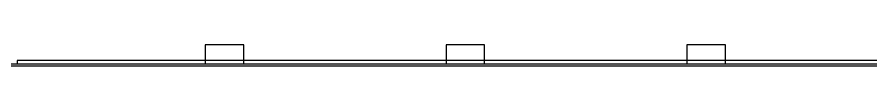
# Model space of a CAD drawing. Extents: x 147 to 432, y 261 to 358.
# Drawn here: x 291.88 to 318.89, y 355.29 to 355.98 of the extents above; entities that cross this region are included whole.
import ezdxf

# ---------------------------------------------------------------- set-up
doc = ezdxf.new("R2010")
doc.units = 0
doc.header["$MEASUREMENT"] = 0
doc.layers.get('0').update_dxf_attribs({"linetype": 'CONTINUOUS'})

msp = doc.modelspace()

# ---------------------------------------------------------------- linework, layer by layer
at = {"color": 7, "linetype": 'Continuous'}
for p, q in [((297.82553, 355.97723), (297.82553, 355.35939)), ((305.44553, 355.97723), (305.44553, 355.35939)), ((313.06553, 355.97723), (313.06553, 355.35939)), ((423.40552, 355.47723), (291.87553, 355.47723)), ((427.12073, 355.35939), (188.24033, 355.35939))]:
    msp.add_line(p, q, dxfattribs=at)
for points in [[(299.04553, 355.97723), (297.82553, 355.97723)], [(299.04553, 355.35938), (299.04553, 355.97723)], [(306.66553, 355.97723), (305.44553, 355.97723)], [(306.66553, 355.35938), (306.66553, 355.97723)], [(314.28553, 355.97723), (313.06553, 355.97723)], [(314.28553, 355.35938), (314.28553, 355.97723)], [(291.87553, 355.47723), (291.87553, 355.35938)], [(431.72205, 355.29359), (183.639, 355.29359)]]:
    msp.add_lwpolyline(points, dxfattribs=at)

doc.saveas('drawing.dxf')
